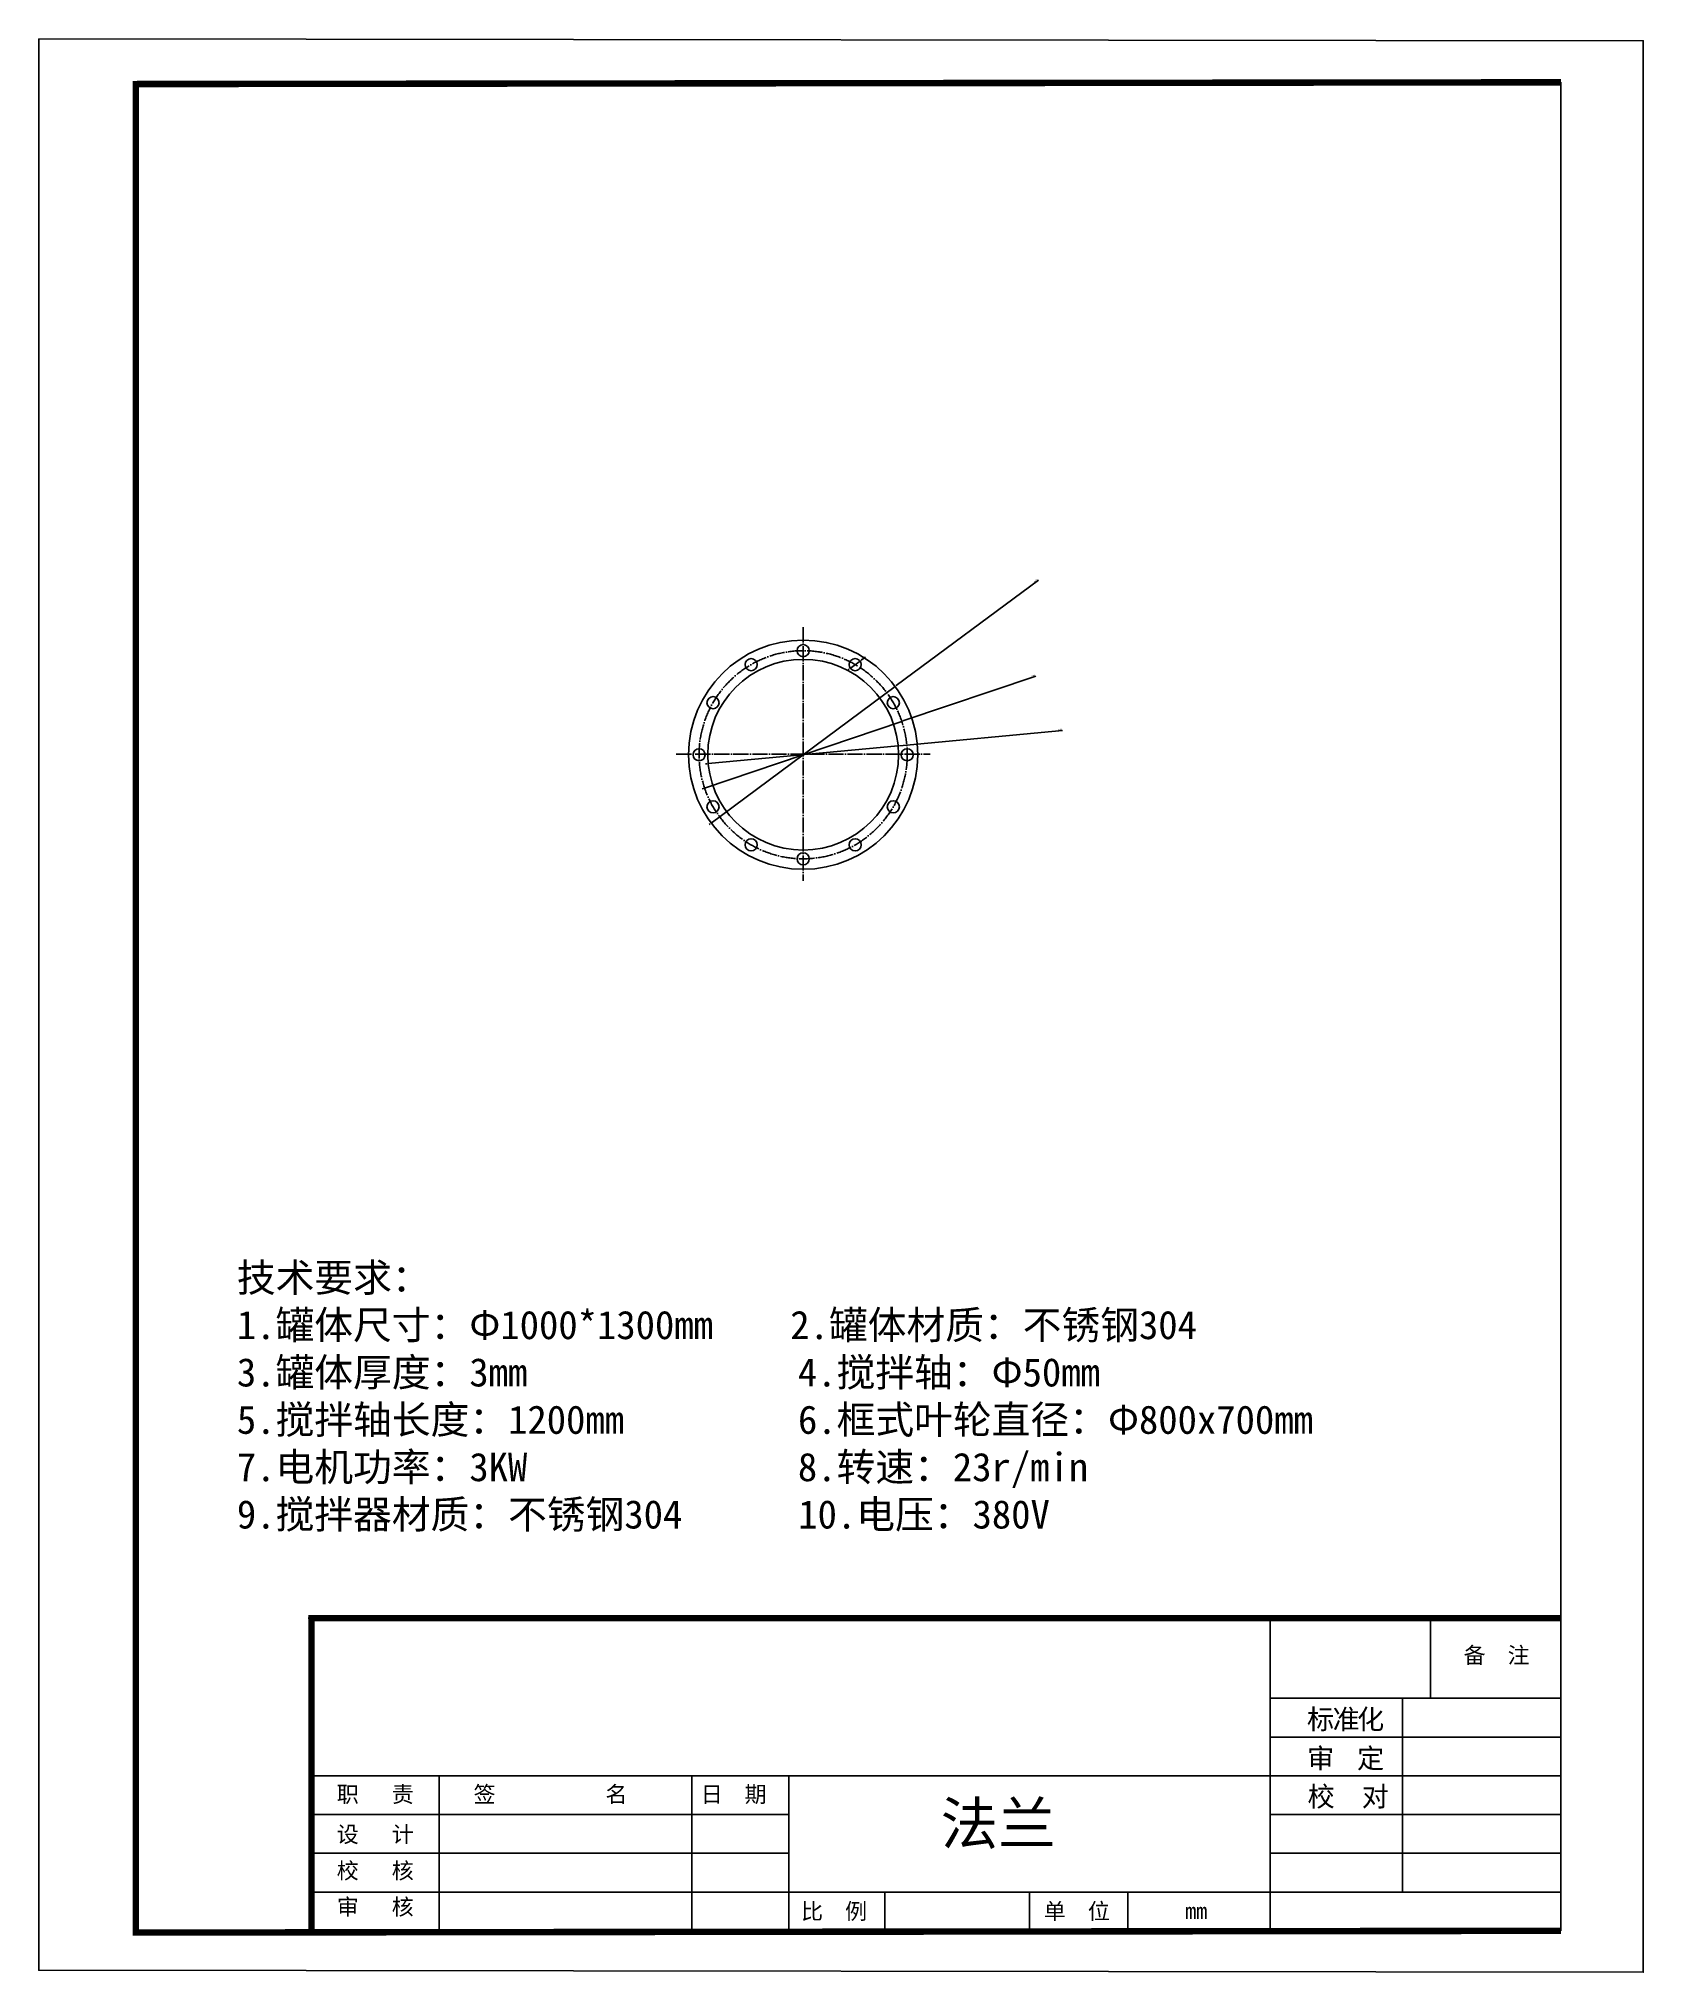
# Model space of a CAD drawing. Header units: millimetres. Extents: x 3537 to 6581, y 1043 to 4713.
import ezdxf

# ---------------------------------------------------------------- set-up
doc = ezdxf.new("R2010")
doc.units = ezdxf.units.MM
doc.linetypes.add('ACAD_ISO04W100', pattern=[30, 24, -3, 0, -3])
doc.layers.add('标注', color=6, linetype='Continuous')
doc.layers.add('标注线', color=7, linetype='Continuous', lineweight=9)
doc.styles.get("Standard").update_dxf_attribs({"font": 'arial.ttf'})
doc.styles.add('STYLE1', font='')
doc.styles.get('STYLE1').set_extended_font_data('FangSong_GB2312')
doc.dimstyles.new('ISO-25', dxfattribs={"dimtxt": 2.5, "dimasz": 2.5, "dimexe": 1.25, "dimexo": 0.625, "dimtad": 1, "dimtxsty": 'Standard', "dimcen": 2.5, "dimadec": 0, "dimazin": 0, "dimtfac": 1, "dimtmove": 0, "dimatfit": 3, "dimfxl": 0, "dimarcsym": 0})

# ---------------------------------------------------------------- blocks, each defined once
blk = doc.blocks.new('*D6')
at = {"color": 0, "lineweight": -2, "transparency": 16777216}
for p, q in [((5433.7, 3685.8), (5163.9, 3485.5)), ((4812.7, 3224.7), (5161.9, 3484)), ((4810.7, 3223.2), (4808.7, 3221.7))]:
    blk.add_line(p, q, dxfattribs=at)
at = {"color": 0, "transparency": 16777216}
for points in [[(5163.7, 3485.8), (5164.2, 3485.1), (5161.9, 3484)], [(4810.4, 3223.5), (4810.9, 3222.8), (4812.7, 3224.7)]]:
    blk.add_solid(points, dxfattribs=at)
at = {"layer": 'Defpoints', "color": 0, "transparency": 16777216}
for p in [(5161.9, 3484), (4812.7, 3224.7)]:
    blk.add_point(p, dxfattribs=at)
at = {"color": 0, "transparency": 16777216, "insert": (5428.7, 3684.6), "char_height": 2.5, "attachment_point": 5, "rotation": 36.5954}
blk.add_mtext('∅435', dxfattribs=at)
blk = doc.blocks.new('*D7')
at = {"color": 0, "lineweight": -2, "transparency": 16777216}
for p, q in [((5428.5, 3503.7), (5176.7, 3418.4)), ((4800.2, 3291), (5174.4, 3417.6)), ((4797.9, 3290.2), (4795.5, 3289.4))]:
    blk.add_line(p, q, dxfattribs=at)
at = {"color": 0, "transparency": 16777216}
for points in [[(5176.6, 3418.8), (5176.9, 3418.1), (5174.4, 3417.6)], [(4797.7, 3290.6), (4798, 3289.8), (4800.2, 3291)]]:
    blk.add_solid(points, dxfattribs=at)
at = {"layer": 'Defpoints', "color": 0, "transparency": 16777216}
for p in [(5174.4, 3417.6), (4800.2, 3291)]:
    blk.add_point(p, dxfattribs=at)
at = {"color": 0, "transparency": 16777216, "insert": (5423.3, 3504), "char_height": 2.5, "attachment_point": 5, "rotation": 18.7004}
blk.add_mtext('∅395', dxfattribs=at)
blk = doc.blocks.new('*D8')
at = {"color": 0, "lineweight": -2, "transparency": 16777216}
for p, q in [((5479.7, 3400.6), (5170, 3371.5)), ((4807.1, 3337.4), (5167.5, 3371.3)), ((4804.6, 3337.2), (4802.1, 3336.9))]:
    blk.add_line(p, q, dxfattribs=at)
at = {"color": 0, "transparency": 16777216}
for points in [[(5170, 3371.9), (5170, 3371.1), (5167.5, 3371.3)], [(4804.6, 3337.6), (4804.6, 3336.7), (4807.1, 3337.4)]]:
    blk.add_solid(points, dxfattribs=at)
at = {"layer": 'Defpoints', "color": 0, "transparency": 16777216}
for p in [(5167.5, 3371.3), (4807.1, 3337.4)]:
    blk.add_point(p, dxfattribs=at)
at = {"color": 0, "transparency": 16777216, "insert": (5474.8, 3402.1), "char_height": 2.5, "attachment_point": 5, "rotation": 5.3682}
blk.add_mtext('∅362', dxfattribs=at)
blk = doc.blocks.new('*D9')
at = {"color": 0, "lineweight": -2, "transparency": 16777216}
for p, q in [((5076.8, 3518.6), (5095.3, 3532.1)), ((5105.5, 3539.5), (5097.4, 3533.6)), ((5074.7, 3517.1), (5072.7, 3515.7))]:
    blk.add_line(p, q, dxfattribs=at)
at = {"color": 0, "transparency": 16777216}
for points in [[(5097.1, 3533.9), (5097.6, 3533.3), (5095.3, 3532.1)], [(5074.5, 3517.5), (5075, 3516.8), (5076.8, 3518.6)]]:
    blk.add_solid(points, dxfattribs=at)
at = {"layer": 'Defpoints', "color": 0, "transparency": 16777216}
for p in [(5095.3, 3532.1), (5076.8, 3518.6)]:
    blk.add_point(p, dxfattribs=at)
at = {"color": 0, "transparency": 16777216, "insert": (5101.3, 3538.9), "char_height": 2.5, "attachment_point": 5, "rotation": 36.0634}
blk.add_mtext('∅23', dxfattribs=at)

msp = doc.modelspace()

# ---------------------------------------------------------------- linework, layer by layer
for p, q in [((6425.276, 1122.016), (6425.276, 4630.683)), ((5873.194, 1563.37), (6425.276, 1563.37))]:
    msp.add_line(p, q)
at = {"color": 1, "linetype": 'ACAD_ISO04W100', "lineweight": -3, "ltscale": 1.2}
for p, q in [((4987.296, 3596.318), (4987.296, 3114.942)), ((4746.487, 3355.63), (5228.106, 3355.63))]:
    msp.add_line(p, q, dxfattribs=at)
at = {"linetype": 'Continuous', "lineweight": -3}
for p, q in [((4047.969, 1715.391), (6425.276, 1715.391)), ((4048.326, 1715.391), (6425.276, 1715.391)), ((4048.326, 1715.391), (6425.633, 1715.391)), ((5873.194, 1122.016), (5873.194, 1715.388)), ((6177.829, 1563.37), (6177.829, 1715.391)), ((6124.667, 1195.575), (6124.667, 1563.37)), ((6425.276, 1489.811), (5873.194, 1489.811)), ((4060.499, 1416.252), (6425.276, 1416.252)), ((4296.721, 1122.016), (4296.721, 1416.252)), ((4775.958, 1122.016), (4775.958, 1416.252)), ((4959.855, 1122.016), (4959.855, 1416.252)), ((4060.499, 1342.693), (4959.855, 1342.693)), ((5873.194, 1342.693), (6425.276, 1342.693)), ((4060.338, 1269.134), (4959.855, 1269.134)), ((5873.194, 1269.134), (6425.276, 1269.134)), ((4060.338, 1195.574), (4959.855, 1195.574)), ((4959.855, 1195.574), (6425.276, 1195.574)), ((5142.331, 1196.526), (5142.331, 1122.016)), ((5416.525, 1196.526), (5416.525, 1122.016)), ((5603.568, 1196.526), (5603.568, 1122.016)), ((6425.276, 1195.575), (5873.194, 1195.575)), ((4060.312, 1122.016), (6425.276, 1122.016))]:
    msp.add_line(p, q, dxfattribs=at)
at = {"lineweight": -3}
msp.add_lwpolyline([(3536.689, 4713.486), (6581.483, 4709.479), (6581.483, 1043.22), (3536.689, 1047.226)], close=True, dxfattribs=at)
at = {"linetype": 'Continuous', "lineweight": -3, "const_width": 12.26}
for points in [[(6425.276, 4630.683), (3720.846, 4627.328), (3720.846, 1118.661)], [(6425.276, 1122.016), (3720.846, 1118.661), (3720.846, 4627.328)], [(4048.326, 1715.381), (6425.276, 1715.391)], [(4054.365, 1715.381), (4054.365, 1122.016)]]:
    msp.add_lwpolyline(points, dxfattribs=at)
at = {"lineweight": -3}
for centre, radius in [((4987.296, 3354.326), 217.5), ((4987.296, 3551.826), 11.5), ((4987.296, 3354.326), 181), ((4888.546, 3525.366), 11.5), ((5086.046, 3525.366), 11.5), ((4816.256, 3453.076), 11.5), ((5158.336, 3453.076), 11.5), ((4789.796, 3354.326), 11.5), ((5184.796, 3354.326), 11.5), ((4816.256, 3255.576), 11.5), ((5158.336, 3255.576), 11.5), ((4888.546, 3183.286), 11.5), ((5086.046, 3183.286), 11.5), ((4987.296, 3156.826), 11.5)]:
    msp.add_circle(centre, radius, dxfattribs=at)
at = {"color": 1, "linetype": 'ACAD_ISO04W100', "lineweight": -3, "ltscale": 1.2}
msp.add_circle((4987.296, 3354.326), 197.5, dxfattribs=at)

# ---------------------------------------------------------------- texts
at = {"insert": (3912.771, 2388.876), "char_height": 53.9136, "width": 2170.93427, "attachment_point": 1}
msp.add_mtext('{\\fKaiTi_GB2312|b0|i0|c134|p49;技术要求：\\P1.罐体尺寸：Φ1000*1300mm    2.罐体材质：不锈钢304    \\P3.罐体厚度：3mm              4.搅拌轴：Φ50mm\\P5.搅拌轴长度：1200mm         6.框式叶轮直径：Φ800x700mm\\P7.电机功率：3KW              8.转速：23r/min\\P9.搅拌器材质：不锈钢304      10.电压：380V}', dxfattribs=at)
at = {"linetype": 'Continuous', "lineweight": -3, "char_height": 30.64964, "attachment_point": 1}
for s, insert, width in [('{\\fSimSun|b0|i0|c134|p54;备  注}', (6240.472, 1660.579), 410.52998), ('{\\fSimSun|b0|i0|c134|p54;职   责}', (4102.198, 1396.505), 283.58211), ('{\\fSimSun|b0|i0|c134|p54;签          名}', (4361.776, 1396.505), 356.97555), ('{\\fSimSun|b0|i0|c134|p54;日  期}', (4792.742, 1396.505), 283.58211), ('{\\fSimSun|b0|i0|c134|p54;设   计   }', (4102.198, 1320.503), 283.58211), ('{\\fSimSun|b0|i0|c134|p54;校   核   }', (4102.198, 1251.501), 283.58211), ('{\\fSimSun|b0|i0|c134|p54;审   核   }', (4102.198, 1182.75), 283.58211), ('{\\fSimSun|b0|i0|c134|p54;比  例}', (4983.259, 1174.512), 283.58211), ('{\\fSimSun|b0|i0|c134|p54;单  位}', (5444.011, 1174.512), 283.58211), ('{\\fSimSun|b0|i0|c134|p2;mm}', (5712.235, 1175.253), 283.58211)]:
    msp.add_mtext(s, dxfattribs=dict(at, insert=insert, width=width))
at = {"layer": '标注', "insert": (5248.065, 1365.901), "char_height": 80, "attachment_point": 1}
msp.add_mtext_dynamic_manual_height_columns('{\\fSimSun|b0|i0|c134|p34;\\C0;法兰}', width=913.33857, gutter_width=12.5, heights=[0], dxfattribs=at)
at = {"layer": '标注线', "color": 7, "ltscale": 0.13, "attachment_point": 1, "style": 'STYLE1'}
for s, insert, char_height, width in [('标', (5943.354, 1542.444), 37.736, 47.23771), ('准', (5991.87, 1542.444), 37.736, 47.23771), ('化', (6038.277, 1542.444), 37.736, 47.23771), ('审', (5943.354, 1468.22), 37.736, 47.23771), ('定', (6038.277, 1468.22), 37.736, 47.23771), ('校  对', (5944.382, 1395.867), 37.7359, 190.2792)]:
    msp.add_mtext(s, dxfattribs=dict(at, insert=insert, char_height=char_height, width=width))

# ---------------------------------------------------------------- dimensions: what is measured, and where the dimension line sits
at = {"color": 3}
for p1, p2, picture, middle in [((4812.673, 3224.661), (5161.92, 3483.991), '*D6', (5429.918, 3682.991)), ((4800.223, 3291.004), (5174.37, 3417.648), '*D7', (5423.951, 3502.129)), ((4807.09, 3337.392), (5167.503, 3371.26), '*D8', (5474.972, 3400.152))]:
    dim = msp.add_diameter_dim_2p(p1=p1, p2=p2, dimstyle='ISO-25', dxfattribs=at)
    dim.commit()
    dim.dimension.update_dxf_attribs({"geometry": picture, "text_midpoint": middle, "dimtype": 163})
dim = msp.add_diameter_dim_2p(p1=(5076.75, 3518.596), p2=(5095.343, 3532.136), dimstyle='ISO-25', dxfattribs=at)
dim.commit()
dim.dimension.update_dxf_attribs({"geometry": '*D9', "text_midpoint": (5101.276, 3538.896)})

doc.saveas('drawing.dxf')
